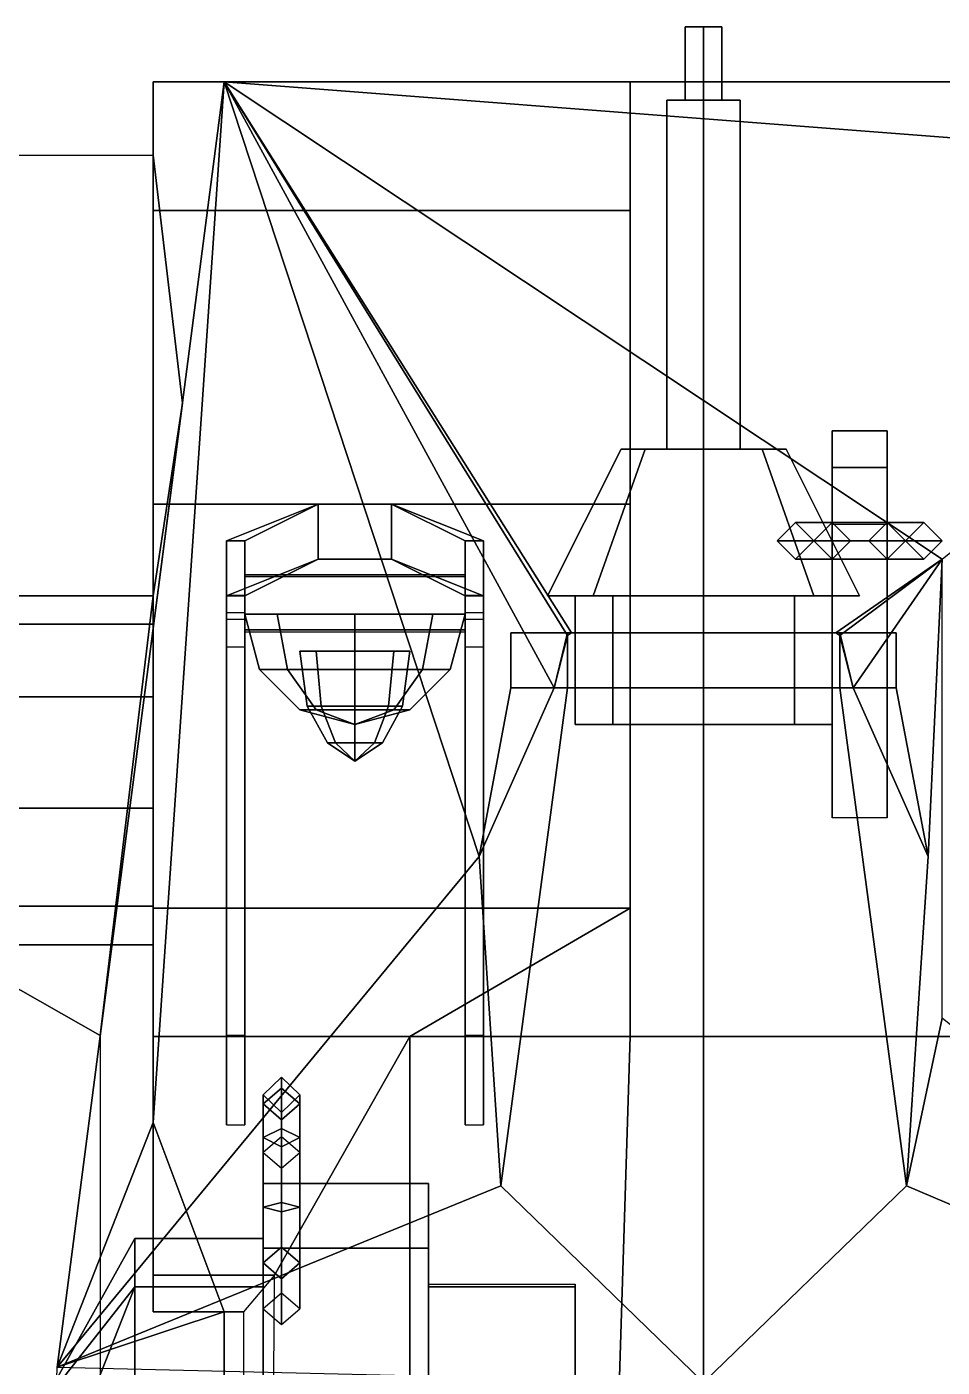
# Model space of a CAD drawing. Header units: millimetres. Extents: x -1.42 to 1.42, y -2.5 to 7.36.
# Drawn here: x -1.039 to -0.54, y 1.76 to 2.49 of the extents above; entities that cross this region are included whole.
import ezdxf

# ---------------------------------------------------------------- set-up
doc = ezdxf.new("R2010")
doc.units = ezdxf.units.MM
doc.header["$MEASUREMENT"] = 0
for name, color, linetype in [('f2', 5, 'Continuous'), ('gun', 1, 'Continuous'), ('suspension', 5, 'Continuous'), ('wheels', 2, 'Continuous')]:
    doc.layers.add(name, color=color, linetype=linetype)

msp = doc.modelspace()

# ---------------------------------------------------------------- linework, layer by layer
for points in [[(-0.7923715846994537, 2.038032786885245, 1.21), (-0.9312844036697259, 2.46, 0.9500000000000001), (-1.022311973888157, 1.759872765340634, 1.381391528426478)], [(-1.022311973888157, 1.759872765340634, 1.381391528426478), (-0.9312844036697259, 2.46, 0.9500000000000001), (-0.9700000000000001, 1.893206521739128, 1.13347826086956)], [(-0.9312844036697259, 2.46, 0.95), (-0.97, 2.46, 0.9500000000000001), (-0.97, 1.893206521739127, 1.133478260869559)], [(-0.97, 2.46, 0.9500000000000001), (-0.71, 2.46, 0.9500000000000001), (-0.71, 2.39, 0.79), (-0.97, 2.39, 0.79)], [(-0.97, 2.46, 0.9500000000000001), (-0.97, 2.39, 0.79), (-0.97, 2.23, 0.6199999999999999), (-0.97, 2.46, 0.9500000000000001)], [(-0.97, 2.46, 0.9500000000000001), (-0.97, 2.23, 0.62), (-0.97, 2.01, 0.48), (-0.97, 1.94, 0.4700000000000005)], [(-0.9699999999999989, 2.459999999999999, 0.950000000000001), (-0.97, 2.39, 0.79), (-0.9700000000000002, 1.893206521739128, 1.133478260869561)], [(-0.9312844036697259, 2.46, 0.9500000000000001), (-0.28, 2.41, 0.9808080808080808), (0.28, 2.41, 0.9808080808080808), (0.9312844036697255, 2.46, 0.9500000000000001)], [(-0.9312844036697259, 2.46, 0.9500000000000001), (-0.7420606169375004, 2.16, 1.134848484848485), (-0.5979393830624997, 2.16, 1.134848484848485), (-0.54, 2.2, 1.11020202020202)], [(-0.9312844036697259, 2.46, 0.9500000000000001), (-0.54, 2.2, 1.11020202020202), (-0.54, 2.2, 1.11020202020202), (-0.28, 2.41, 0.9808080808080808)], [(-0.7515278981321912, 2.13, 1.153333333333333), (-0.9312844036697259, 2.46, 0.9500000000000001), (-0.7923715846994537, 2.038032786885245, 1.21)], [(-0.7442462120245875, 2.158530737548101, 1.135753787975412), (-0.9312844036697259, 2.46, 0.95), (-0.7515278981321913, 2.13, 1.153333333333333)], [(-0.7420606169375004, 2.16, 1.134848484848485), (-0.9312844036697259, 2.46, 0.95), (-0.7442462120245875, 2.158530737548101, 1.135753787975412)], [(0.71, 2.46, 0.9500000000000001), (0.71, 1.94, 0.4700000000000002), (-0.71, 1.94, 0.4700000000000002), (-0.71, 2.46, 0.9500000000000001)], [(-0.71, 2.23, 0.6200000000000003), (-0.71, 2.46, 0.9500000000000001), (-0.71, 1.94, 0.4700000000000004), (-0.71, 2.010000000000001, 0.4800000000000003)], [(-0.71, 2.39, 0.79), (-0.71, 2.46, 0.95), (-0.71, 2.23, 0.6199999999999999)], [(-0.97, 2.39, 0.79), (-0.71, 2.39, 0.79), (-0.71, 2.23, 0.6199999999999999), (-0.97, 2.23, 0.6199999999999999)], [(-0.97, 2.39, 0.79), (-0.97, 2.23, 0.6199999999999996), (-0.97, 1.790000000000003, 0.9500000000000001), (-0.97, 1.893206521739127, 1.133478260869559)], [(-0.5999999999999999, 2.27, 0.67), (-0.6, 2.059166666666666, 0.58), (-0.6000000000000001, 2.219117647058823, 0.7276470588235295), (-0.5999999999999999, 2.25, 0.71)], [(-0.57, 2.27, 0.67), (-0.5999999999999999, 2.27, 0.67), (-0.5999999999999999, 2.25, 0.71), (-0.57, 2.25, 0.71)], [(-0.5999999999999999, 2.13, 0.58), (-0.6, 2.059166666666666, 0.58), (-0.5999999999999999, 2.27, 0.67), (-0.5999999999999999, 2.25, 0.61)], [(-0.57, 2.25, 0.61), (-0.5999999999999999, 2.25, 0.61), (-0.5999999999999999, 2.27, 0.67), (-0.57, 2.27, 0.67)], [(-0.5700000000000001, 2.059166666666666, 0.58), (-0.57, 2.27, 0.67), (-0.57, 2.25, 0.71), (-0.5700000000000002, 2.219117647058823, 0.7276470588235295)], [(-0.5700000000000001, 2.059166666666666, 0.58), (-0.57, 2.13, 0.58), (-0.57, 2.25, 0.61), (-0.57, 2.27, 0.67)], [(-0.57, 2.13, 0.58), (-0.5999999999999999, 2.13, 0.58), (-0.5999999999999999, 2.25, 0.61), (-0.57, 2.25, 0.61)], [(-0.57, 2.25, 0.71), (-0.5999999999999999, 2.25, 0.71), (-0.6000000000000001, 2.219117647058823, 0.7276470588235295), (-0.5700000000000002, 2.219117647058823, 0.7276470588235295)], [(-0.97, 2.23, 0.62), (-0.71, 2.23, 0.62), (-0.71, 2.01, 0.48), (-0.97, 2.01, 0.48)], [(-0.97, 2.23, 0.6199999999999999), (-0.97, 2.01, 0.48), (-0.9700000000000023, 1.790000000000001, 0.8999999999999954), (-0.97, 1.79, 0.9500000000000001)], [(-0.8799999999999997, 2.23, 1.43), (-0.9299999999999995, 2.21, 1.38), (-0.9299999999999995, 2.18, 1.38), (-0.8799999999999997, 2.2, 1.43)], [(-0.9199999999999997, 2.21, 1.38), (-0.9299999999999995, 2.21, 1.38), (-0.8799999999999997, 2.23, 1.43), (-0.8799999999999997, 2.23, 1.42)], [(-0.8799999999999997, 2.2, 1.42), (-0.9199999999999997, 2.18, 1.38), (-0.9199999999999997, 2.21, 1.38), (-0.8799999999999997, 2.23, 1.42)], [(-0.8799999999999997, 2.23, 1.42), (-0.8799999999999997, 2.23, 1.43), (-0.8399999999999996, 2.23, 1.43), (-0.8399999999999996, 2.23, 1.42)], [(-0.8399999999999996, 2.23, 1.43), (-0.8799999999999997, 2.23, 1.43), (-0.8799999999999997, 2.2, 1.43), (-0.8399999999999996, 2.2, 1.43)], [(-0.8399999999999996, 2.2, 1.42), (-0.8799999999999997, 2.2, 1.42), (-0.8799999999999997, 2.23, 1.42), (-0.8399999999999996, 2.23, 1.42)], [(-0.8399999999999996, 2.23, 1.43), (-0.7899999999999998, 2.21, 1.38), (-0.7999999999999996, 2.21, 1.38), (-0.8399999999999996, 2.23, 1.42)], [(-0.8399999999999996, 2.2, 1.43), (-0.7899999999999998, 2.18, 1.38), (-0.7899999999999998, 2.21, 1.38), (-0.8399999999999996, 2.23, 1.43)], [(-0.8399999999999996, 2.23, 1.42), (-0.7999999999999996, 2.21, 1.38), (-0.7999999999999996, 2.18, 1.38), (-0.8399999999999996, 2.2, 1.42)], [(-0.6000000000000001, 2.219999999999999, 0.5499999999999998), (-0.6099999999999999, 2.21, 0.54), (-0.6299999999999999, 2.21, 0.56), (-0.6200000000000001, 2.219999999999999, 0.5700000000000001)], [(-0.6200000000000001, 2.219999999999999, 0.5700000000000001), (-0.6299999999999999, 2.21, 0.56), (-0.6299999999999999, 2.21, 0.65), (-0.6200000000000001, 2.219999999999999, 0.64)], [(-0.6000000000000001, 2.21, 0.6499999999999997), (-0.6000000000000001, 2.219999999999999, 0.6399999999999999), (-0.6200000000000001, 2.219999999999999, 0.6399999999999999), (-0.6299999999999999, 2.21, 0.6499999999999997)], [(-0.5900000000000003, 2.21, 0.56), (-0.6000000000000001, 2.219999999999999, 0.5499999999999998), (-0.6200000000000001, 2.219999999999999, 0.5700000000000001), (-0.6099999999999999, 2.21, 0.58)], [(-0.6100000000000003, 2.21, 0.58), (-0.6200000000000001, 2.219999999999999, 0.5700000000000001), (-0.6200000000000001, 2.219999999999999, 0.64), (-0.6100000000000003, 2.21, 0.63)], [(-0.6000000000000001, 2.219999999999999, 0.6399999999999999), (-0.6000000000000001, 2.21, 0.6300000000000001), (-0.6099999999999999, 2.21, 0.6300000000000001), (-0.6200000000000001, 2.219999999999999, 0.6399999999999999)], [(-0.5699999999999998, 2.219999999999999, 0.5499999999999999), (-0.56, 2.21, 0.5400000000000001), (-0.6099999999999999, 2.21, 0.5400000000000001), (-0.6000000000000001, 2.219999999999999, 0.5499999999999999)], [(-0.5800000000000001, 2.21, 0.5599999999999997), (-0.5699999999999998, 2.219999999999999, 0.5499999999999999), (-0.6000000000000001, 2.219999999999999, 0.5499999999999999), (-0.5899999999999999, 2.21, 0.5599999999999997)], [(-0.5700000000000003, 2.219999999999999, 0.5499999999999998), (-0.5800000000000001, 2.21, 0.56), (-0.5600000000000005, 2.21, 0.58), (-0.5500000000000003, 2.219999999999999, 0.5700000000000001)], [(-0.5600000000000005, 2.209999999999999, 0.54), (-0.5700000000000003, 2.219999999999999, 0.5499999999999998), (-0.5500000000000003, 2.219999999999999, 0.5700000000000001), (-0.5400000000000005, 2.209999999999999, 0.56)], [(-0.5700000000000003, 2.21, 0.6300000000000001), (-0.5700000000000003, 2.219999999999999, 0.6399999999999999), (-0.5500000000000003, 2.219999999999999, 0.6399999999999999), (-0.5600000000000005, 2.209999999999999, 0.6300000000000001)], [(-0.5700000000000003, 2.219999999999999, 0.6399999999999999), (-0.5700000000000003, 2.21, 0.6499999999999997), (-0.5400000000000005, 2.209999999999999, 0.6499999999999997), (-0.5500000000000003, 2.219999999999999, 0.6399999999999999)], [(-0.5500000000000003, 2.219999999999999, 0.5700000000000001), (-0.56, 2.21, 0.58), (-0.56, 2.21, 0.63), (-0.5500000000000003, 2.219999999999999, 0.64)], [(-0.5400000000000005, 2.209999999999999, 0.56), (-0.5500000000000003, 2.219999999999999, 0.5700000000000001), (-0.5500000000000003, 2.219999999999999, 0.64), (-0.5400000000000005, 2.209999999999999, 0.65)], [(-0.9199999999999997, 2.21, 1.38), (-0.9200000000000002, 2.180272034820457, 1.122357635110628), (-0.9299999999999995, 2.180272034820457, 1.122357635110628), (-0.9299999999999995, 2.21, 1.38)], [(-0.9299999999999995, 2.21, 1.38), (-0.9299999999999995, 2.180272034820457, 1.122357635110628), (-0.9300000000000002, 2.152263329706203, 1.13961552412042), (-0.9299999999999995, 2.18, 1.38)], [(-0.9199999999999997, 2.18, 1.38), (-0.92, 2.161538461538462, 1.22), (-0.92, 2.191538461538461, 1.22), (-0.9199999999999997, 2.21, 1.38)], [(-0.7999999999999996, 2.21, 1.38), (-0.7999999999999996, 2.191538461538461, 1.22), (-0.8, 2.161538461538462, 1.22), (-0.7999999999999996, 2.18, 1.38)], [(-0.7899999999999998, 2.21, 1.38), (-0.7900000000000003, 2.180272034820457, 1.122357635110628), (-0.7999999999999996, 2.180272034820457, 1.122357635110628), (-0.7999999999999996, 2.21, 1.38)], [(-0.7899999999999998, 2.18, 1.38), (-0.7900000000000003, 2.152263329706203, 1.13961552412042), (-0.7900000000000003, 2.180272034820457, 1.122357635110628), (-0.7899999999999998, 2.21, 1.38)], [(-0.6099999999999999, 2.21, 0.54), (-0.6000000000000001, 2.199999999999999, 0.5499999999999998), (-0.6200000000000001, 2.199999999999999, 0.5700000000000001), (-0.6299999999999999, 2.21, 0.56)], [(-0.6299999999999999, 2.21, 0.56), (-0.6200000000000001, 2.199999999999999, 0.5700000000000001), (-0.6200000000000001, 2.199999999999999, 0.64), (-0.6299999999999999, 2.21, 0.65)], [(-0.6000000000000001, 2.199999999999999, 0.6399999999999999), (-0.6000000000000001, 2.21, 0.6499999999999997), (-0.6299999999999999, 2.21, 0.6499999999999997), (-0.6200000000000001, 2.199999999999999, 0.6399999999999999)], [(-0.6000000000000001, 2.199999999999999, 0.5499999999999998), (-0.5900000000000003, 2.21, 0.56), (-0.6099999999999999, 2.21, 0.58), (-0.6200000000000001, 2.199999999999999, 0.5700000000000001)], [(-0.6200000000000001, 2.199999999999999, 0.5700000000000001), (-0.6100000000000003, 2.21, 0.58), (-0.6100000000000003, 2.21, 0.63), (-0.6200000000000001, 2.199999999999999, 0.64)], [(-0.6000000000000001, 2.21, 0.6300000000000001), (-0.6000000000000001, 2.199999999999999, 0.6399999999999999), (-0.6200000000000001, 2.199999999999999, 0.6399999999999999), (-0.6099999999999999, 2.21, 0.6300000000000001)], [(-0.56, 2.21, 0.5400000000000001), (-0.5699999999999998, 2.199999999999999, 0.5499999999999999), (-0.6000000000000001, 2.199999999999999, 0.5499999999999999), (-0.6099999999999999, 2.21, 0.5400000000000001)], [(-0.5699999999999998, 2.199999999999999, 0.5499999999999999), (-0.5800000000000001, 2.21, 0.5599999999999997), (-0.5899999999999999, 2.21, 0.5599999999999997), (-0.6000000000000001, 2.199999999999999, 0.5499999999999999)], [(-0.5800000000000001, 2.21, 0.56), (-0.5700000000000003, 2.199999999999999, 0.5499999999999998), (-0.5500000000000003, 2.199999999999999, 0.5700000000000001), (-0.5600000000000005, 2.21, 0.58)], [(-0.5700000000000003, 2.199999999999999, 0.5499999999999998), (-0.5600000000000005, 2.209999999999999, 0.54), (-0.5400000000000005, 2.209999999999999, 0.56), (-0.5500000000000003, 2.199999999999999, 0.5700000000000001)], [(-0.5700000000000003, 2.199999999999999, 0.6399999999999999), (-0.5700000000000003, 2.21, 0.6300000000000001), (-0.5600000000000005, 2.209999999999999, 0.6300000000000001), (-0.5500000000000003, 2.199999999999999, 0.6399999999999999)], [(-0.5700000000000003, 2.21, 0.6499999999999997), (-0.5700000000000003, 2.199999999999999, 0.6399999999999999), (-0.5500000000000003, 2.199999999999999, 0.6399999999999999), (-0.5400000000000005, 2.209999999999999, 0.6499999999999997)], [(-0.56, 2.21, 0.58), (-0.5500000000000003, 2.199999999999999, 0.5700000000000001), (-0.5500000000000003, 2.199999999999999, 0.64), (-0.56, 2.21, 0.63)], [(-0.5500000000000003, 2.199999999999999, 0.5700000000000001), (-0.5400000000000005, 2.209999999999999, 0.56), (-0.5400000000000005, 2.209999999999999, 0.65), (-0.5500000000000003, 2.199999999999999, 0.64)], [(-0.8799999999999997, 2.2, 1.43), (-0.9299999999999995, 2.18, 1.38), (-0.9199999999999997, 2.18, 1.38), (-0.8799999999999997, 2.2, 1.42)], [(-0.8399999999999996, 2.2, 1.43), (-0.8799999999999997, 2.2, 1.43), (-0.8799999999999997, 2.2, 1.42), (-0.8399999999999996, 2.2, 1.42)], [(-0.7999999999999996, 2.18, 1.38), (-0.7899999999999998, 2.18, 1.38), (-0.8399999999999996, 2.2, 1.43), (-0.8399999999999996, 2.2, 1.42)], [(-0.54, 2.2, 1.11020202020202), (-0.5979393830624997, 2.16, 1.134848484848485), (-0.5957537879754126, 2.158530737548101, 1.135753787975412)], [(-0.54, 2.2, 1.11020202020202), (-0.5957537879754126, 2.158530737548101, 1.135753787975412), (-0.5884721018678088, 2.13, 1.153333333333333)], [(-0.54, 2.2, 1.11020202020202), (-0.5884721018678088, 2.13, 1.153333333333333), (-0.5476284153005464, 2.038032786885245, 1.21)], [(-0.54, 1.95, 1.264242424242424), (-0.54, 2.2, 1.11020202020202), (-0.5476284153005464, 2.038032786885245, 1.21), (-0.5595220499638296, 1.858732507318601, 1.320477950036013)], [(-0.92, 2.161538461538462, 1.22), (-0.8, 2.161538461538462, 1.22), (-0.7999999999999996, 2.191538461538461, 1.22), (-0.92, 2.191538461538461, 1.22)], [(-0.9200000000000005, 2.191538461538461, 1.22), (-0.8000000000000005, 2.191538461538461, 1.22), (-0.8, 2.190384615384615, 1.21), (-0.92, 2.190384615384615, 1.21)], [(-0.92, 2.160384615384616, 1.21), (-0.9200000000000002, 2.152263329706203, 1.13961552412042), (-0.9200000000000002, 2.180272034820457, 1.122357635110628), (-0.92, 2.190384615384615, 1.21)], [(-0.7999999999999996, 2.190384615384615, 1.21), (-0.7999999999999996, 2.180272034820457, 1.122357635110628), (-0.8, 2.152263329706203, 1.13961552412042), (-0.7999999999999998, 2.160384615384616, 1.21)], [(-0.9300000000000002, 2.152263329706203, 1.13961552412042), (-0.9200000000000002, 2.152263329706203, 1.13961552412042), (-0.9199999999999997, 2.18, 1.38), (-0.9299999999999995, 2.18, 1.38)], [(-0.8000000000000003, 2.152263329706203, 1.13961552412042), (-0.7900000000000003, 2.152263329706203, 1.13961552412042), (-0.7899999999999998, 2.18, 1.38), (-0.7999999999999996, 2.18, 1.38)], [(-0.9299999999999995, 2.167307692307693, 1.27), (-0.9300000000000002, 1.940655737704918, 1.27), (-0.9300000000000002, 1.891967213114755, 1.3), (-0.9299999999999995, 2.170769230769231, 1.3)], [(-0.9300000000000002, 1.891967213114755, 1.3), (-0.9200000000000002, 1.891967213114755, 1.3), (-0.9199999999999997, 2.170769230769231, 1.3), (-0.9299999999999995, 2.170769230769231, 1.3)], [(-0.9199999999999997, 2.170769230769231, 1.3), (-0.9200000000000002, 1.891967213114755, 1.3), (-0.9200000000000002, 1.940655737704918, 1.27), (-0.9199999999999997, 2.167307692307693, 1.27)], [(-0.9119615242270667, 2.14, 1.28), (-0.9199999999999997, 2.17, 1.28), (-0.9024264068711927, 2.17, 1.237573593128808), (-0.8967423461417476, 2.14, 1.243257653858253)], [(-0.8967423461417485, 2.14, 1.316742346141748), (-0.9024264068711927, 2.17, 1.322426406871192), (-0.9199999999999997, 2.17, 1.28), (-0.9119615242270667, 2.14, 1.28)], [(-0.9024264068711927, 2.17, 1.237573593128808), (-0.9199999999999997, 2.17, 1.28), (-0.8175735931288066, 2.17, 1.322426406871193), (-0.8000000000000005, 2.17, 1.28)], [(-0.9199999999999988, 2.17, 1.28), (-0.9024264068711927, 2.17, 1.322426406871192), (-0.8600000000000001, 2.17, 1.34), (-0.8175735931288066, 2.17, 1.322426406871193)], [(-0.8967423461417476, 2.14, 1.243257653858253), (-0.9024264068711927, 2.17, 1.237573593128808), (-0.8600000000000001, 2.17, 1.220000000000001), (-0.8600000000000001, 2.14, 1.228038475772934)], [(-0.8600000000000001, 2.14, 1.331961524227067), (-0.8600000000000001, 2.17, 1.34), (-0.9024264068711927, 2.17, 1.322426406871192), (-0.8967423461417485, 2.14, 1.316742346141748)], [(-0.8600000000000001, 2.17, 1.220000000000001), (-0.9024264068711927, 2.17, 1.237573593128808), (-0.8000000000000005, 2.17, 1.28), (-0.8175735931288066, 2.17, 1.237573593128807)], [(-0.8600000000000001, 2.14, 1.228038475772934), (-0.8600000000000001, 2.17, 1.220000000000001), (-0.8175735931288066, 2.17, 1.237573593128807), (-0.8232576538582517, 2.14, 1.243257653858252)], [(-0.8232576538582517, 2.14, 1.316742346141748), (-0.8175735931288066, 2.17, 1.322426406871193), (-0.8600000000000001, 2.17, 1.34), (-0.8600000000000001, 2.14, 1.331961524227067)], [(-0.8232576538582517, 2.14, 1.243257653858252), (-0.8175735931288066, 2.17, 1.237573593128807), (-0.8000000000000005, 2.17, 1.28), (-0.8080384757729335, 2.14, 1.28)], [(-0.8080384757729335, 2.14, 1.28), (-0.8000000000000005, 2.17, 1.28), (-0.8175735931288066, 2.17, 1.322426406871193), (-0.8232576538582517, 2.14, 1.316742346141748)], [(-0.8000000000000002, 1.891967213114755, 1.3), (-0.7900000000000001, 1.891967213114755, 1.3), (-0.7899999999999997, 2.170769230769231, 1.3), (-0.7999999999999995, 2.170769230769231, 1.3)], [(-0.7999999999999995, 2.167307692307693, 1.27), (-0.8000000000000002, 1.940655737704918, 1.27), (-0.8000000000000002, 1.891967213114755, 1.3), (-0.7999999999999995, 2.170769230769231, 1.3)], [(-0.7899999999999997, 2.170769230769231, 1.3), (-0.7900000000000001, 1.891967213114755, 1.3), (-0.7900000000000001, 1.940655737704918, 1.27), (-0.7899999999999997, 2.167307692307693, 1.27)], [(-0.9199999999999997, 2.167307692307693, 1.27), (-0.9200000000000002, 1.940655737704918, 1.27), (-0.9300000000000002, 1.940655737704918, 1.27), (-0.9299999999999995, 2.167307692307693, 1.27)], [(-0.92, 2.160384615384616, 1.21), (-0.7999999999999998, 2.160384615384616, 1.21), (-0.8, 2.161538461538462, 1.22), (-0.9200000000000005, 2.161538461538462, 1.22)], [(-0.7899999999999997, 2.167307692307693, 1.27), (-0.7900000000000001, 1.940655737704918, 1.27), (-0.8000000000000002, 1.940655737704918, 1.27), (-0.7999999999999995, 2.167307692307693, 1.27)], [(-0.7442462120245875, 2.16, 1.284246212024587), (-0.775, 2.16, 1.21), (-0.775, 2.13, 1.21), (-0.7442462120245875, 2.13, 1.284246212024587)], [(-0.775, 2.16, 1.21), (-0.7442462120245875, 2.16, 1.135753787975412), (-0.7515278981321913, 2.13, 1.153333333333333), (-0.775, 2.13, 1.21)], [(-0.7194974746830584, 2.16, 1.259497474683058), (-0.7400000000000001, 2.16, 1.21), (-0.775, 2.16, 1.21), (-0.7442462120245877, 2.16, 1.284246212024588)], [(-0.7400000000000001, 2.16, 1.21), (-0.7194974746830584, 2.16, 1.160502525316942), (-0.7442462120245875, 2.16, 1.135753787975412), (-0.7750000000000002, 2.16, 1.21)], [(-0.7515278981321912, 2.13, 1.153333333333333), (-0.7442462120245875, 2.16, 1.135753787975412), (-0.7442462120245875, 2.16, 1.135753787975412), (-0.7442462120245875, 2.158530737548101, 1.135753787975412)], [(-0.67, 2.16, 1.315), (-0.7442462120245875, 2.16, 1.284246212024587), (-0.7442462120245875, 2.13, 1.284246212024587), (-0.67, 2.13, 1.315)], [(-0.7442462120245875, 2.16, 1.135753787975412), (-0.7420606169375004, 2.16, 1.134848484848485), (-0.7420606169375004, 2.16, 1.134848484848485), (-0.7442462120245875, 2.158530737548101, 1.135753787975412)], [(-0.67, 2.16, 1.28), (-0.7194974746830584, 2.16, 1.259497474683058), (-0.7442462120245875, 2.16, 1.284246212024587), (-0.67, 2.16, 1.315)], [(-0.7194974746830584, 2.16, 1.160502525316941), (-0.6700000000000002, 2.16, 1.14), (-0.7420606169375, 2.159999999999999, 1.134848484848485), (-0.7442462120245877, 2.159999999999999, 1.135753787975412)], [(-0.6700000000000002, 2.16, 1.14), (-0.5979393830624998, 2.16, 1.134848484848485), (-0.7420606169374995, 2.16, 1.134848484848485)], [(-0.5957537879754126, 2.16, 1.284246212024587), (-0.67, 2.16, 1.315), (-0.67, 2.13, 1.315), (-0.5957537879754126, 2.13, 1.284246212024587)], [(-0.6700000000000002, 2.16, 1.14), (-0.6205025253169417, 2.16, 1.160502525316942), (-0.5957537879754127, 2.16, 1.135753787975412), (-0.5979393830624998, 2.16, 1.134848484848485)], [(-0.6205025253169416, 2.16, 1.259497474683058), (-0.67, 2.16, 1.28), (-0.67, 2.16, 1.315), (-0.5957537879754125, 2.16, 1.284246212024587)], [(-0.6205025253169418, 2.16, 1.160502525316942), (-0.6000000000000001, 2.16, 1.21), (-0.5650000000000002, 2.16, 1.21), (-0.5957537879754127, 2.16, 1.135753787975412)], [(-0.6000000000000001, 2.16, 1.21), (-0.6205025253169418, 2.16, 1.259497474683058), (-0.5957537879754125, 2.16, 1.284246212024587), (-0.565, 2.16, 1.21)], [(-0.5979393830624997, 2.16, 1.134848484848485), (-0.5957537879754126, 2.16, 1.135753787975412), (-0.5957537879754126, 2.158530737548101, 1.135753787975412), (-0.5979393830624997, 2.16, 1.134848484848485)], [(-0.5650000000000001, 2.16, 1.21), (-0.5957537879754126, 2.16, 1.284246212024587), (-0.5957537879754126, 2.13, 1.284246212024587), (-0.5650000000000001, 2.13, 1.21)], [(-0.5957537879754126, 2.16, 1.135753787975412), (-0.5650000000000001, 2.16, 1.21), (-0.5650000000000001, 2.13, 1.21), (-0.5884721018678088, 2.13, 1.153333333333333)], [(-0.5957537879754126, 2.16, 1.135753787975412), (-0.5884721018678088, 2.13, 1.153333333333333), (-0.5957537879754126, 2.158530737548101, 1.135753787975412), (-0.5957537879754126, 2.16, 1.135753787975412)], [(-0.8859807621135329, 2.12, 1.37), (-0.8900000000000003, 2.15, 1.37), (-0.8812132034355968, 2.15, 1.348786796564403), (-0.8783711730708734, 2.12, 1.351628826929127)], [(-0.8783711730708743, 2.12, 1.388371173070874), (-0.8812132034355968, 2.15, 1.391213203435597), (-0.8900000000000003, 2.15, 1.37), (-0.8859807621135329, 2.12, 1.37)], [(-0.8600000000000001, 2.15, 1.4), (-0.8387867965644034, 2.15, 1.391213203435597), (-0.8900000000000003, 2.15, 1.37), (-0.8812132034355968, 2.15, 1.391213203435597)], [(-0.8387867965644034, 2.15, 1.391213203435597), (-0.8299999999999998, 2.15, 1.37), (-0.8812132034355968, 2.15, 1.348786796564403), (-0.8900000000000003, 2.15, 1.37)], [(-0.8783711730708734, 2.12, 1.351628826929127), (-0.8812132034355968, 2.15, 1.348786796564403), (-0.8600000000000001, 2.15, 1.34), (-0.8600000000000001, 2.12, 1.344019237886467)], [(-0.8600000000000001, 2.12, 1.395980762113533), (-0.8600000000000001, 2.15, 1.4), (-0.8812132034355968, 2.15, 1.391213203435597), (-0.8783711730708743, 2.12, 1.388371173070874)], [(-0.8299999999999998, 2.15, 1.37), (-0.8387867965644034, 2.15, 1.348786796564404), (-0.8600000000000001, 2.15, 1.34), (-0.8812132034355968, 2.15, 1.348786796564403)], [(-0.8600000000000001, 2.12, 1.344019237886467), (-0.8600000000000001, 2.15, 1.34), (-0.8387867965644034, 2.15, 1.348786796564404), (-0.8416288269291268, 2.12, 1.351628826929127)], [(-0.8416288269291268, 2.12, 1.388371173070873), (-0.8387867965644034, 2.15, 1.391213203435597), (-0.8600000000000001, 2.15, 1.4), (-0.8600000000000001, 2.12, 1.395980762113533)], [(-0.8416288269291268, 2.12, 1.351628826929127), (-0.8387867965644034, 2.15, 1.348786796564404), (-0.8299999999999998, 2.15, 1.37), (-0.8340192378864673, 2.12, 1.37)], [(-0.8340192378864673, 2.12, 1.37), (-0.8299999999999998, 2.15, 1.37), (-0.8387867965644034, 2.15, 1.391213203435597), (-0.8416288269291268, 2.12, 1.388371173070873)], [(-0.8900000000000003, 2.118038475772934, 1.28), (-0.9119615242270667, 2.14, 1.28), (-0.8967423461417476, 2.14, 1.243257653858253), (-0.8812132034355968, 2.118038475772934, 1.258786796564404)], [(-0.8812132034355968, 2.118038475772934, 1.301213203435597), (-0.8967423461417485, 2.14, 1.316742346141748), (-0.9119615242270667, 2.14, 1.28), (-0.8900000000000003, 2.118038475772934, 1.28)], [(-0.8812132034355968, 2.118038475772934, 1.258786796564404), (-0.8967423461417476, 2.14, 1.243257653858253), (-0.8600000000000001, 2.14, 1.228038475772934), (-0.8600000000000001, 2.118038475772934, 1.25)], [(-0.8600000000000001, 2.118038475772934, 1.31), (-0.8600000000000001, 2.14, 1.331961524227067), (-0.8967423461417485, 2.14, 1.316742346141748), (-0.8812132034355968, 2.118038475772934, 1.301213203435597)], [(-0.8600000000000001, 2.118038475772934, 1.25), (-0.8600000000000001, 2.14, 1.228038475772934), (-0.8232576538582517, 2.14, 1.243257653858252), (-0.8387867965644025, 2.118038475772934, 1.258786796564404)], [(-0.8387867965644034, 2.118038475772934, 1.301213203435597), (-0.8232576538582517, 2.14, 1.316742346141748), (-0.8600000000000001, 2.14, 1.331961524227067), (-0.8600000000000001, 2.118038475772934, 1.31)], [(-0.8387867965644025, 2.118038475772934, 1.258786796564404), (-0.8232576538582517, 2.14, 1.243257653858252), (-0.8080384757729335, 2.14, 1.28), (-0.8299999999999998, 2.118038475772934, 1.28)], [(-0.8299999999999998, 2.118038475772934, 1.28), (-0.8080384757729335, 2.14, 1.28), (-0.8232576538582517, 2.14, 1.316742346141748), (-0.8387867965644034, 2.118038475772934, 1.301213203435597)], [(-0.7442462120245875, 2.13, 1.284246212024588), (-0.775, 2.13, 1.21), (-0.7923715846994537, 2.038032786885245, 1.21), (-0.7804779500361552, 1.858732507318371, 1.320477950036155)], [(-0.775, 2.13, 1.21), (-0.7515278981321912, 2.13, 1.153333333333333), (-0.7923715846994537, 2.038032786885245, 1.21)], [(-0.67, 2.13, 1.315), (-0.7442462120245875, 2.13, 1.284246212024588), (-0.7804779500361552, 1.858732507318371, 1.320477950036155), (-0.67, 1.751631205673758, 1.386469661150513)], [(-0.5957537879754126, 2.13, 1.284246212024588), (-0.67, 2.13, 1.315), (-0.67, 1.751631205673758, 1.386469661150513), (-0.5595220499638449, 1.858732507318371, 1.320477950036155)], [(-0.5700000000000001, 2.059166666666666, 0.58), (-0.6, 2.059166666666666, 0.58), (-0.5999999999999999, 2.13, 0.58), (-0.57, 2.13, 0.58)], [(-0.5650000000000001, 2.13, 1.21), (-0.5957537879754126, 2.13, 1.284246212024588), (-0.5595220499638449, 1.858732507318371, 1.320477950036155), (-0.5476284153005464, 2.038032786885245, 1.21)], [(-0.5884721018678088, 2.13, 1.153333333333333), (-0.5650000000000001, 2.13, 1.21), (-0.5476284153005464, 2.038032786885245, 1.21)], [(-0.8600000000000001, 2.11, 1.28), (-0.8900000000000003, 2.118038475772934, 1.28), (-0.8812132034355968, 2.118038475772934, 1.258786796564404), (-0.8600000000000001, 2.11, 1.28)], [(-0.8600000000000001, 2.11, 1.28), (-0.8812132034355968, 2.118038475772934, 1.301213203435597), (-0.8900000000000003, 2.118038475772934, 1.28), (-0.8600000000000001, 2.11, 1.28)], [(-0.8749999999999998, 2.1, 1.37), (-0.8859807621135329, 2.12, 1.37), (-0.8783711730708734, 2.12, 1.351628826929127), (-0.8706066017177985, 2.1, 1.359393398282203)], [(-0.8706066017177985, 2.1, 1.380606601717798), (-0.8783711730708743, 2.12, 1.388371173070874), (-0.8859807621135329, 2.12, 1.37), (-0.8749999999999998, 2.1, 1.37)], [(-0.8600000000000001, 2.11, 1.28), (-0.8812132034355968, 2.118038475772934, 1.258786796564404), (-0.8600000000000001, 2.118038475772934, 1.25), (-0.8600000000000001, 2.11, 1.28)], [(-0.8600000000000001, 2.11, 1.28), (-0.8600000000000001, 2.118038475772934, 1.31), (-0.8812132034355968, 2.118038475772934, 1.301213203435597), (-0.8600000000000001, 2.11, 1.28)], [(-0.8706066017177985, 2.1, 1.359393398282203), (-0.8783711730708734, 2.12, 1.351628826929127), (-0.8600000000000001, 2.12, 1.344019237886467), (-0.8600000000000001, 2.1, 1.355)], [(-0.8600000000000001, 2.1, 1.385), (-0.8600000000000001, 2.12, 1.395980762113533), (-0.8783711730708743, 2.12, 1.388371173070874), (-0.8706066017177985, 2.1, 1.380606601717798)], [(-0.8600000000000001, 2.1, 1.355), (-0.8600000000000001, 2.12, 1.344019237886467), (-0.8416288269291268, 2.12, 1.351628826929127), (-0.8493933982822026, 2.1, 1.359393398282202)], [(-0.8493933982822017, 2.1, 1.380606601717798), (-0.8416288269291268, 2.12, 1.388371173070873), (-0.8600000000000001, 2.12, 1.395980762113533), (-0.8600000000000001, 2.1, 1.385)], [(-0.8600000000000001, 2.11, 1.28), (-0.8600000000000001, 2.118038475772934, 1.25), (-0.8387867965644025, 2.118038475772934, 1.258786796564404), (-0.8599999999999992, 2.11, 1.28)], [(-0.8599999999999992, 2.11, 1.28), (-0.8387867965644025, 2.118038475772934, 1.258786796564404), (-0.8299999999999998, 2.118038475772934, 1.28), (-0.8600000000000001, 2.11, 1.28)], [(-0.8600000000000001, 2.11, 1.28), (-0.8299999999999998, 2.118038475772934, 1.28), (-0.8387867965644034, 2.118038475772934, 1.301213203435597), (-0.8600000000000001, 2.11, 1.28)], [(-0.8600000000000001, 2.11, 1.28), (-0.8387867965644034, 2.118038475772934, 1.301213203435597), (-0.8600000000000001, 2.118038475772934, 1.31), (-0.8600000000000001, 2.11, 1.28)], [(-0.8493933982822026, 2.1, 1.359393398282202), (-0.8416288269291268, 2.12, 1.351628826929127), (-0.8340192378864673, 2.12, 1.37), (-0.8450000000000004, 2.1, 1.37)], [(-0.8450000000000004, 2.1, 1.37), (-0.8340192378864673, 2.12, 1.37), (-0.8416288269291268, 2.12, 1.388371173070873), (-0.8493933982822017, 2.1, 1.380606601717798)], [(-0.8600000000000001, 2.09, 1.37), (-0.8749999999999998, 2.1, 1.37), (-0.8706066017177985, 2.1, 1.359393398282203), (-0.8600000000000001, 2.09, 1.37)], [(-0.8600000000000001, 2.09, 1.37), (-0.8706066017177985, 2.1, 1.380606601717798), (-0.8749999999999998, 2.1, 1.37), (-0.8600000000000001, 2.09, 1.37)], [(-0.8600000000000001, 2.09, 1.37), (-0.8706066017177985, 2.1, 1.359393398282203), (-0.8600000000000001, 2.1, 1.355), (-0.8600000000000001, 2.09, 1.37)], [(-0.8600000000000001, 2.09, 1.37), (-0.8600000000000001, 2.1, 1.385), (-0.8706066017177985, 2.1, 1.380606601717798), (-0.8600000000000001, 2.09, 1.37)], [(-0.8600000000000001, 2.09, 1.37), (-0.8600000000000001, 2.1, 1.355), (-0.8493933982822026, 2.1, 1.359393398282202), (-0.8600000000000001, 2.09, 1.37)], [(-0.8600000000000001, 2.09, 1.37), (-0.8493933982822026, 2.1, 1.359393398282202), (-0.8450000000000004, 2.1, 1.37), (-0.8600000000000001, 2.09, 1.37)], [(-0.8600000000000001, 2.09, 1.37), (-0.8450000000000004, 2.1, 1.37), (-0.8493933982822017, 2.1, 1.380606601717798), (-0.8600000000000001, 2.09, 1.37)], [(-0.8600000000000001, 2.09, 1.37), (-0.8493933982822017, 2.1, 1.380606601717798), (-0.8600000000000001, 2.1, 1.385), (-0.8600000000000001, 2.09, 1.37)], [(-0.7804779500361549, 1.858732507318371, 1.320477950036155), (-0.7923715846994537, 2.038032786885245, 1.21), (-1.022311973888157, 1.759872765340634, 1.381391528426478)], [(-0.97, 2.01, 0.48), (-0.71, 2.01, 0.48), (-0.8300000000000001, 1.940000000000001, 0.4699999999999997), (-0.97, 1.94, 0.47)], [(-0.97, 2.01, 0.48), (-0.97, 1.939999999999996, 0.4700000000000111), (-0.9700000000000023, 1.809999999999997, 0.820000000000011), (-0.97, 1.790000000000002, 0.8999999999999885)], [(-0.8300000000000001, 1.940000000000001, 0.4699999999999997), (-0.71, 2.01, 0.48), (-0.71, 1.94, 0.4700000000000004), (-0.83, 1.94, 0.4699999999999995)], [(-0.5595220499638787, 1.858732507318372, 1.320477950036155), (-0.28, 1.74, 1.393636363636364), (-0.28, 1.74, 1.393636363636364), (-0.54, 1.95, 1.264242424242424)], [(-0.97, 1.94, 0.4700000000000005), (-0.8300000000000001, 1.94, 0.4699999999999997), (-0.9038532110091753, 1.810000000000001, 0.8200000000000001), (-0.97, 1.81, 0.8200000000000001)], [(-0.8300000000000001, 1.94, 0.4700000000000002), (-0.8300000000000001, -1.889999999999999, 0.4700000000000002), (-0.9312844036697259, -2.35, 0.9500000000000001), (-0.9038532110091753, 1.81, 0.8200000000000001)], [(0.71, 1.94, 0.4700000000000004), (0.8300000000000001, -1.889999999999999, 0.4700000000000002), (-0.8300000000000001, -1.889999999999999, 0.4700000000000002), (-0.71, 1.94, 0.4700000000000002)], [(-0.8300000000000001, 1.939999999999999, 0.4699999999999997), (-0.71, 1.94, 0.47), (-0.8300000000000001, -1.889999999999999, 0.4700000000000002), (-0.8300000000000001, 1.939999999999999, 0.4699999999999997)], [(-0.9000000000000002, 1.911961524227066, 1.350000000000001), (-0.9100000000000003, 1.903301270189222, 1.355), (-0.91, 1.908296291314454, 1.392940952255126), (-0.9, 1.917955549577344, 1.395529142706151)], [(-0.9, 1.917955549577344, 1.395529142706151), (-0.91, 1.908296291314454, 1.392940952255126), (-0.91, 1.885, 1.423301270189222), (-0.9, 1.89, 1.431961524227066)], [(-0.8900000000000002, 1.903301270189222, 1.355), (-0.9000000000000002, 1.911961524227066, 1.350000000000001), (-0.9, 1.917955549577344, 1.395529142706151), (-0.8900000000000002, 1.908296291314454, 1.392940952255126)], [(-0.8900000000000002, 1.908296291314454, 1.392940952255126), (-0.9, 1.917955549577344, 1.395529142706151), (-0.9, 1.89, 1.431961524227066), (-0.8899999999999998, 1.885, 1.423301270189222)], [(-0.9, 1.885422303831496, 1.304032721881603), (-0.91, 1.876905186811807, 1.309280642469492), (-0.91, 1.903301270189222, 1.355), (-0.9, 1.911961524227067, 1.35)], [(-0.9100000000000003, 1.903301270189222, 1.355), (-0.9000000000000002, 1.894641016151378, 1.36), (-0.9, 1.898637033051563, 1.390352761804101), (-0.91, 1.908296291314454, 1.392940952255126)], [(-0.91, 1.908296291314454, 1.392940952255126), (-0.9, 1.898637033051563, 1.390352761804101), (-0.9, 1.88, 1.414641016151378), (-0.91, 1.885, 1.423301270189222)], [(-0.89, 1.876905186811807, 1.309280642469492), (-0.9, 1.885422303831496, 1.304032721881603), (-0.9, 1.911961524227067, 1.35), (-0.89, 1.903301270189222, 1.355)], [(-0.9000000000000002, 1.894641016151378, 1.36), (-0.8900000000000002, 1.903301270189222, 1.355), (-0.8900000000000002, 1.908296291314454, 1.392940952255126), (-0.9, 1.898637033051563, 1.390352761804101)], [(-0.9, 1.898637033051563, 1.390352761804101), (-0.8900000000000002, 1.908296291314454, 1.392940952255126), (-0.8899999999999998, 1.885, 1.423301270189222), (-0.9, 1.88, 1.414641016151378)], [(-0.91, 1.876905186811807, 1.309280642469492), (-0.9, 1.868388069792118, 1.314528563057382), (-0.9, 1.894641016151378, 1.36), (-0.91, 1.903301270189222, 1.355)], [(-0.9, 1.868388069792118, 1.314528563057382), (-0.89, 1.876905186811807, 1.309280642469492), (-0.89, 1.903301270189222, 1.355), (-0.9, 1.894641016151378, 1.36)], [(-1.022311973888157, 1.759872765340634, 1.381391528426478), (-0.97, 1.893206521739127, 1.133478260869559), (-0.931284403669726, 1.79, 0.9500000000000008)], [(-0.97, 1.789999999999999, 0.949999999999993), (-0.9312844036697243, 1.79, 0.949999999999993), (-0.97, 1.893206521739127, 1.133478260869559)], [(-0.9, 1.89, 1.431961524227066), (-0.91, 1.885, 1.423301270189222), (-0.91, 1.847059047744874, 1.428296291314453), (-0.9, 1.844470857293849, 1.437955549577344)], [(-0.91, 1.885, 1.423301270189222), (-0.9, 1.88, 1.414641016151378), (-0.9, 1.849647238195899, 1.418637033051563), (-0.91, 1.847059047744874, 1.428296291314453)], [(-0.8899999999999998, 1.885, 1.423301270189222), (-0.9, 1.89, 1.431961524227066), (-0.9, 1.844470857293849, 1.437955549577344), (-0.8900000000000002, 1.847059047744874, 1.428296291314453)], [(-0.9, 1.88, 1.414641016151378), (-0.8899999999999998, 1.885, 1.423301270189222), (-0.8900000000000002, 1.847059047744874, 1.428296291314453), (-0.9, 1.849647238195899, 1.418637033051563)], [(-0.6699999999999998, 1.751631205673758, 1.386469661150513), (-0.7804779500361552, 1.858732507318371, 1.320477950036155), (-1.022311973888157, 1.759872765340634, 1.381391528426478)], [(-0.67, 1.751631205673758, 1.386469661150513), (-0.28, 1.74, 1.393636363636364), (-0.28, 1.74, 1.393636363636364), (-0.5595220499638449, 1.858732507318371, 1.320477950036155)], [(-0.91, 1.847059047744874, 1.428296291314454), (-0.9, 1.849647238195899, 1.418637033051564), (-0.9, 1.825358983848622, 1.400000000000001), (-0.91, 1.816698729810778, 1.405000000000001)], [(-0.9, 1.849647238195899, 1.418637033051564), (-0.8900000000000002, 1.847059047744874, 1.428296291314454), (-0.8900000000000002, 1.816698729810778, 1.405000000000001), (-0.9, 1.825358983848622, 1.400000000000001)], [(-0.9, 1.844470857293849, 1.437955549577345), (-0.91, 1.847059047744874, 1.428296291314454), (-0.91, 1.816698729810778, 1.405000000000001), (-0.9, 1.808038475772934, 1.410000000000001)], [(-0.8900000000000002, 1.847059047744874, 1.428296291314454), (-0.9, 1.844470857293849, 1.437955549577345), (-0.9, 1.808038475772934, 1.410000000000001), (-0.8900000000000002, 1.816698729810778, 1.405000000000001)], [(-0.9, 1.800251133634606, 1.356511927760496), (-0.91, 1.791734016614918, 1.361759848348385), (-0.91, 1.816698729810778, 1.405000000000001), (-0.9, 1.825358983848622, 1.400000000000001)], [(-0.89, 1.791698729810778, 1.361698729810779), (-0.9, 1.800251133634606, 1.356511927760496), (-0.9, 1.825358983848622, 1.400000000000001), (-0.89, 1.816698729810778, 1.405000000000001)], [(-0.91, 1.791734016614918, 1.361759848348385), (-0.9, 1.783216899595229, 1.367007768936274), (-0.9, 1.808038475772934, 1.410000000000001), (-0.91, 1.816698729810778, 1.405000000000001)], [(-0.9, 1.783216899595229, 1.367007768936274), (-0.89, 1.791698729810778, 1.361698729810779), (-0.89, 1.816698729810778, 1.405000000000001), (-0.9, 1.808038475772934, 1.410000000000001)], [(-0.97, 1.81, 0.8200000000000001), (-0.9038532110091753, 1.810000000000001, 0.8200000000000001), (-0.9207339449541285, 1.790000000000001, 0.8999999999999947), (-0.97, 1.79, 0.8999999999999947)], [(-0.9312844036697263, -2.35, 0.9500000000000001), (-1.060000000000001, 0.46, 1.56), (-1.022311973888157, 1.759872765340634, 1.381391528426478), (-0.9312844036697259, 1.79, 0.9500000000000001)], [(-0.97, 1.790000000000002, 0.8999999999999929), (-0.9207339449541282, 1.790000000000003, 0.8999999999999929), (-0.9312844036697273, 1.79, 0.9500000000000072), (-0.97, 1.79, 0.9500000000000001)], [(-0.9207339449541296, 1.790000000000001, 0.9), (-0.9312844036697263, -2.349999999999999, 0.9500000000000001), (-0.9312844036697259, 1.79, 0.9500000000000001)]]:
    msp.add_3dface(points)
at = {"layer": 'f2'}
for points in [[(-0.97, 2.42, 1.14), (-0.97, 2.18, 1.27), (-1.42, 2.18, 1.27), (-1.42, 2.42, 1.14)], [(-0.9540412962243334, 2.284968191335158, 1.05784788210662), (-0.9540412962243334, 2.284968191335158, 1.05784788210662), (-0.97, 2.18, 1.27), (-0.97, 2.42, 1.14)], [(-0.97, 2.42, 0.9629485089653844), (-0.9540412962243334, 2.284968191335158, 1.05784788210662), (-0.97, 2.42, 1.14)], [(-0.9540412962243332, 2.284968191335157, 1.057847882106621), (-0.9540412962243332, 2.284968191335157, 1.057847882106621), (-0.9988073394495424, 1.940655737704916, 1.27), (-0.97, 2.18, 1.27)], [(-0.9988073394495431, 1.940655737704919, 1.27), (-0.9988073394495423, 1.61, 1.27), (-1.420000000000001, 1.61, 1.27), (-1.42, 2.18, 1.27)], [(-0.97, 2.18, 1.27), (-0.998807339449542, 1.940655737704918, 1.27), (-0.998807339449542, 1.940655737704918, 1.27), (-1.42, 2.18, 1.27)]]:
    msp.add_3dface(points, dxfattribs=at)
at = {"layer": 'gun'}
for points in [[(-0.66, 2.49, 1.21), (-0.67, 2.49, 1.2), (-0.68, 2.49, 1.21), (-0.67, 2.49, 1.22)], [(-0.68, 2.49, 1.21), (-0.67, 2.49, 1.2), (-0.67, 2.45, 1.2), (-0.68, 2.45, 1.21)], [(-0.67, 2.49, 1.22), (-0.68, 2.49, 1.21), (-0.68, 2.45, 1.21), (-0.67, 2.45, 1.22)], [(-0.67, 2.49, 1.2), (-0.66, 2.49, 1.21), (-0.66, 2.45, 1.21), (-0.67, 2.45, 1.2)], [(-0.66, 2.49, 1.21), (-0.67, 2.49, 1.22), (-0.67, 2.45, 1.22), (-0.66, 2.45, 1.21)], [(-0.68, 2.45, 1.21), (-0.67, 2.45, 1.2), (-0.67, 2.45, 1.19), (-0.6900000000000001, 2.45, 1.21)], [(-0.67, 2.45, 1.22), (-0.68, 2.45, 1.21), (-0.6900000000000001, 2.45, 1.21), (-0.67, 2.45, 1.23)], [(-0.6900000000000001, 2.45, 1.21), (-0.67, 2.45, 1.19), (-0.67, 2.26, 1.19), (-0.6900000000000001, 2.26, 1.21)], [(-0.67, 2.45, 1.23), (-0.6900000000000001, 2.45, 1.21), (-0.6900000000000001, 2.26, 1.21), (-0.67, 2.26, 1.23)], [(-0.66, 2.45, 1.21), (-0.67, 2.45, 1.22), (-0.67, 2.45, 1.23), (-0.65, 2.45, 1.21)], [(-0.67, 2.45, 1.2), (-0.66, 2.45, 1.21), (-0.65, 2.45, 1.21), (-0.67, 2.45, 1.19)], [(-0.67, 2.45, 1.19), (-0.65, 2.45, 1.21), (-0.65, 2.26, 1.21), (-0.67, 2.26, 1.19)], [(-0.65, 2.45, 1.21), (-0.67, 2.45, 1.23), (-0.67, 2.26, 1.23), (-0.65, 2.26, 1.21)], [(-0.7301040764008566, 2.18, 1.149895923599143), (-0.755, 2.18, 1.21), (-0.7150000000000001, 2.26, 1.21), (-0.7018198051533947, 2.26, 1.178180194846605)], [(-0.755, 2.18, 1.21), (-0.7301040764008566, 2.18, 1.270104076400856), (-0.7018198051533947, 2.26, 1.241819805153395), (-0.7150000000000001, 2.26, 1.21)], [(-0.67, 2.18, 1.125), (-0.7301040764008566, 2.18, 1.149895923599143), (-0.7018198051533947, 2.26, 1.178180194846605), (-0.67, 2.26, 1.165)], [(-0.7301040764008566, 2.18, 1.270104076400856), (-0.67, 2.18, 1.295), (-0.67, 2.26, 1.255), (-0.7018198051533947, 2.26, 1.241819805153395)], [(-0.7018198051533948, 2.26, 1.241819805153394), (-0.67, 2.26, 1.255), (-0.6381801948466054, 2.26, 1.241819805153395), (-0.7150000000000001, 2.26, 1.21)], [(-0.7150000000000001, 2.26, 1.21), (-0.6381801948466054, 2.26, 1.241819805153395), (-0.625, 2.26, 1.21), (-0.7018198051533947, 2.26, 1.178180194846605)], [(-0.7018198051533947, 2.26, 1.178180194846605), (-0.625, 2.26, 1.21), (-0.6381801948466054, 2.26, 1.178180194846605), (-0.67, 2.26, 1.165)], [(-0.6098959235991435, 2.18, 1.149895923599143), (-0.67, 2.18, 1.125), (-0.67, 2.26, 1.165), (-0.6381801948466054, 2.26, 1.178180194846605)], [(-0.67, 2.18, 1.295), (-0.6098959235991435, 2.18, 1.270104076400856), (-0.6381801948466054, 2.26, 1.241819805153395), (-0.67, 2.26, 1.255)], [(-0.5850000000000001, 2.18, 1.21), (-0.6098959235991435, 2.18, 1.149895923599143), (-0.6381801948466054, 2.26, 1.178180194846605), (-0.625, 2.26, 1.21)], [(-0.6098959235991435, 2.18, 1.270104076400856), (-0.5850000000000001, 2.18, 1.21), (-0.625, 2.26, 1.21), (-0.6381801948466054, 2.26, 1.241819805153395)], [(-0.7400000000000001, 2.18, 1.21), (-0.7194974746830584, 2.18, 1.259497474683058), (-0.7301040764008565, 2.18, 1.270104076400856), (-0.755, 2.18, 1.21)], [(-0.7194974746830584, 2.18, 1.160502525316942), (-0.7400000000000001, 2.18, 1.21), (-0.755, 2.18, 1.21), (-0.7301040764008565, 2.18, 1.149895923599143)], [(-0.7194974746830584, 2.18, 1.259497474683058), (-0.74, 2.18, 1.21), (-0.74, 2.11, 1.21), (-0.7194974746830584, 2.11, 1.259497474683058)], [(-0.74, 2.18, 1.21), (-0.7194974746830584, 2.18, 1.160502525316942), (-0.7194974746830584, 2.11, 1.160502525316942), (-0.74, 2.11, 1.21)], [(-0.7194974746830584, 2.18, 1.259497474683058), (-0.67, 2.18, 1.28), (-0.67, 2.18, 1.295), (-0.7301040764008566, 2.18, 1.270104076400856)], [(-0.6700000000000002, 2.18, 1.14), (-0.7194974746830585, 2.18, 1.160502525316942), (-0.7301040764008566, 2.18, 1.149895923599144), (-0.6699999999999999, 2.18, 1.125)], [(-0.67, 2.18, 1.28), (-0.7194974746830584, 2.18, 1.259497474683058), (-0.7194974746830584, 2.11, 1.259497474683058), (-0.67, 2.11, 1.28)], [(-0.7194974746830584, 2.18, 1.160502525316942), (-0.67, 2.18, 1.14), (-0.67, 2.11, 1.14), (-0.7194974746830584, 2.11, 1.160502525316942)], [(-0.6205025253169417, 2.18, 1.259497474683058), (-0.67, 2.18, 1.28), (-0.67, 2.11, 1.28), (-0.6205025253169417, 2.11, 1.259497474683058)], [(-0.67, 2.18, 1.14), (-0.6205025253169417, 2.18, 1.160502525316942), (-0.6205025253169417, 2.11, 1.160502525316942), (-0.67, 2.11, 1.14)], [(-0.6205025253169416, 2.18, 1.160502525316942), (-0.6699999999999999, 2.18, 1.14), (-0.67, 2.18, 1.125), (-0.6098959235991434, 2.18, 1.149895923599143)], [(-0.67, 2.18, 1.28), (-0.6205025253169416, 2.18, 1.259497474683058), (-0.6098959235991435, 2.18, 1.270104076400856), (-0.67, 2.18, 1.295)], [(-0.6000000000000001, 2.18, 1.21), (-0.6205025253169417, 2.18, 1.259497474683058), (-0.6205025253169417, 2.11, 1.259497474683058), (-0.6000000000000001, 2.11, 1.21)], [(-0.6205025253169417, 2.18, 1.160502525316942), (-0.6000000000000001, 2.18, 1.21), (-0.6000000000000001, 2.11, 1.21), (-0.6205025253169417, 2.11, 1.160502525316942)], [(-0.6000000000000001, 2.18, 1.21), (-0.6205025253169416, 2.18, 1.160502525316941), (-0.6098959235991437, 2.18, 1.149895923599143), (-0.585, 2.18, 1.21)], [(-0.6205025253169418, 2.18, 1.259497474683058), (-0.6000000000000001, 2.18, 1.21), (-0.5850000000000002, 2.18, 1.21), (-0.6098959235991435, 2.18, 1.270104076400857)]]:
    msp.add_3dface(points, dxfattribs=at)
at = {"layer": 'suspension'}
for points in [[(-0.8199999999999996, 1.824852813742386, 0.6148528137423858), (-0.8199999999999996, 1.86, 0.53), (-0.9099999999999995, 1.86, 0.53), (-0.9099999999999995, 1.824852813742386, 0.6148528137423858)], [(-0.9099999999999995, 1.824852813742386, 0.6148528137423857), (-0.9099999999999995, 1.86, 0.5300000000000002), (-0.9099999999999995, 1.830000000000001, 0.53), (-0.9099999999999995, 1.80363961030679, 0.5936396103067894)], [(-0.8199999999999996, 1.86, 0.53), (-0.8199999999999996, 1.824852813742386, 0.4451471862576144), (-0.9099999999999995, 1.824852813742386, 0.4451471862576144), (-0.9099999999999995, 1.86, 0.53)], [(-0.9099999999999995, 1.86, 0.53), (-0.9099999999999995, 1.824852813742386, 0.4451471862576144), (-0.9099999999999995, 1.80363961030679, 0.4663603896932107), (-0.9099999999999995, 1.830000000000001, 0.53)], [(-0.8199999999999996, 1.805147186257614, 0.47), (-0.8199999999999996, 1.803639610306789, 0.4663603896932107), (-0.8199999999999996, 1.824852813742386, 0.4451471862576144), (-0.8199999999999996, 1.835147186257614, 0.47)], [(-0.9799999999999993, 1.80363961030679, 0.5936396103067894), (-0.9799999999999993, 1.830000000000001, 0.53), (-1.03, 1.74, 0.4399999999999999), (-1.03, 1.676360389693211, 0.5936396103067894)], [(-0.9799999999999993, 1.830000000000001, 0.5300000000000001), (-0.9799999999999993, 1.80363961030679, 0.4663603896932109), (-1.03, 1.74, 0.4400000000000002), (-1.03, 1.74000000000003, 0.4400000000000126)], [(-0.9099999999999995, 1.80363961030679, 0.5936396103067894), (-0.9099999999999995, 1.830000000000001, 0.53), (-0.9799999999999993, 1.830000000000001, 0.53), (-0.9799999999999993, 1.80363961030679, 0.5936396103067894)], [(-0.9099999999999995, 1.830000000000001, 0.53), (-0.9099999999999995, 1.80363961030679, 0.4663603896932107), (-0.9799999999999993, 1.80363961030679, 0.4663603896932107), (-0.9799999999999993, 1.830000000000001, 0.53)], [(-0.8199999999999996, 1.824852813742386, 0.4451471862576144), (-0.8199999999999996, 1.74, 0.41), (-0.9099999999999995, 1.74, 0.41), (-0.9099999999999995, 1.824852813742386, 0.4451471862576144)], [(-0.9099999999999995, 1.824852813742386, 0.4451471862576144), (-0.9099999999999995, 1.74, 0.4100000000000003), (-0.9099999999999995, 1.74, 0.4400000000000002), (-0.9099999999999995, 1.80363961030679, 0.4663603896932108)], [(-0.8199999999999996, 1.74, 0.65), (-0.8199999999999996, 1.824852813742386, 0.6148528137423858), (-0.9099999999999995, 1.824852813742386, 0.6148528137423858), (-0.9099999999999995, 1.74, 0.65)], [(-0.9099999999999995, 1.74, 0.65), (-0.9099999999999995, 1.824852813742386, 0.6148528137423858), (-0.9099999999999995, 1.80363961030679, 0.5936396103067894), (-0.9099999999999995, 1.74, 0.62)], [(-0.8199999999999996, 1.803639610306789, 0.4663603896932107), (-0.8199999999999996, 1.74, 0.4400000000000001), (-0.8199999999999996, 1.74, 0.41), (-0.8199999999999996, 1.824852813742386, 0.4451471862576144)], [(-0.9799999999999993, 1.80363961030679, 0.4663603896932109), (-0.9799999999999993, 1.740000000000001, 0.4400000000000002), (-1.03, 1.74, 0.4400000000000002), (-1.029999999999999, 1.74, 0.4400000000000003)], [(-0.9799999999999993, 1.740000000000001, 0.6200000000000001), (-0.9799999999999993, 1.80363961030679, 0.5936396103067895), (-1.03, 1.676360389693211, 0.5936396103067895)], [(-0.9099999999999995, 1.80363961030679, 0.4663603896932107), (-0.9099999999999995, 1.74, 0.4400000000000001), (-0.9799999999999993, 1.74, 0.4400000000000001), (-0.9799999999999993, 1.80363961030679, 0.4663603896932107)], [(-0.9099999999999995, 1.74, 0.62), (-0.9099999999999995, 1.80363961030679, 0.5936396103067894), (-0.9799999999999993, 1.80363961030679, 0.5936396103067894), (-0.9799999999999993, 1.74, 0.62)], [(-0.7399999999999995, 1.805147186257614, 0.47), (-0.7399999999999995, 1.803639610306789, 0.4663603896932107), (-0.8199999999999996, 1.803639610306789, 0.4663603896932107), (-0.8199999999999996, 1.805147186257614, 0.47)], [(-0.7399999999999995, 1.803639610306789, 0.4663603896932107), (-0.7399999999999995, 1.74, 0.4400000000000001), (-0.8199999999999996, 1.74, 0.4400000000000001), (-0.8199999999999996, 1.803639610306789, 0.4663603896932107)], [(-0.7399999999999995, 1.803639610306789, 0.4663603896932107), (-0.7399999999999995, 1.805147186257614, 0.47), (-0.7399999999999995, 1.674852813742386, 0.47), (-0.7399999999999995, 1.676360389693211, 0.4663603896932107)], [(-0.7399999999999995, 1.803639610306789, 0.4663603896932107), (-0.7399999999999995, 1.676360389693211, 0.4663603896932107), (-0.7399999999999995, 1.676360389693211, 0.4663603896932107), (-0.7399999999999995, 1.74, 0.4400000000000001)]]:
    msp.add_3dface(points, dxfattribs=at)
at = {"layer": 'wheels'}
for points in [[(-0.97, 2.125, 0.8279422863405995), (-0.97, 2.164572335870732, 0.7807818128993101), (-1.21, 2.164572335870732, 0.7807818128993101), (-1.21, 2.125, 0.8279422863405995)], [(-0.97, 2.164572335870732, 0.7807818128993101), (-0.97, 2.164572335870732, 0.7192181871006899), (-1.21, 2.164572335870732, 0.7192181871006899), (-1.21, 2.164572335870732, 0.7807818128993101)], [(-0.97, 2.164572335870732, 0.7192181871006899), (-0.97, 2.125, 0.6720577136594006), (-1.21, 2.125, 0.6720577136594006), (-1.21, 2.164572335870732, 0.7192181871006899)], [(-0.97, 2.064371664009976, 0.8386326977710987), (-0.97, 2.125, 0.8279422863405995), (-1.21, 2.125, 0.8279422863405995), (-1.21, 2.064371664009976, 0.8386326977710987)], [(-0.97, 2.125, 0.6720577136594006), (-0.97, 2.064371664009976, 0.6613673022289013), (-1.21, 2.064371664009976, 0.6613673022289013), (-1.21, 2.125, 0.6720577136594006)], [(-0.97, 2.011056000119292, 0.8078508848717886), (-0.97, 2.064371664009976, 0.8386326977710987), (-1.21, 2.064371664009976, 0.8386326977710987), (-1.21, 2.011056000119292, 0.8078508848717886)], [(-0.97, 2.064371664009976, 0.6613673022289013), (-0.97, 2.011056000119292, 0.6921491151282114), (-1.21, 2.011056000119292, 0.6921491151282114), (-1.21, 2.064371664009976, 0.6613673022289013)], [(-0.97, 1.99, 0.75), (-0.97, 2.011056000119292, 0.8078508848717886), (-1.21, 2.011056000119292, 0.8078508848717886), (-1.21, 1.99, 0.75)], [(-0.97, 2.011056000119292, 0.6921491151282114), (-0.97, 1.99, 0.75), (-1.21, 1.99, 0.75), (-1.21, 2.011056000119292, 0.6921491151282114)]]:
    msp.add_3dface(points, dxfattribs=at)

doc.saveas('drawing.dxf')
